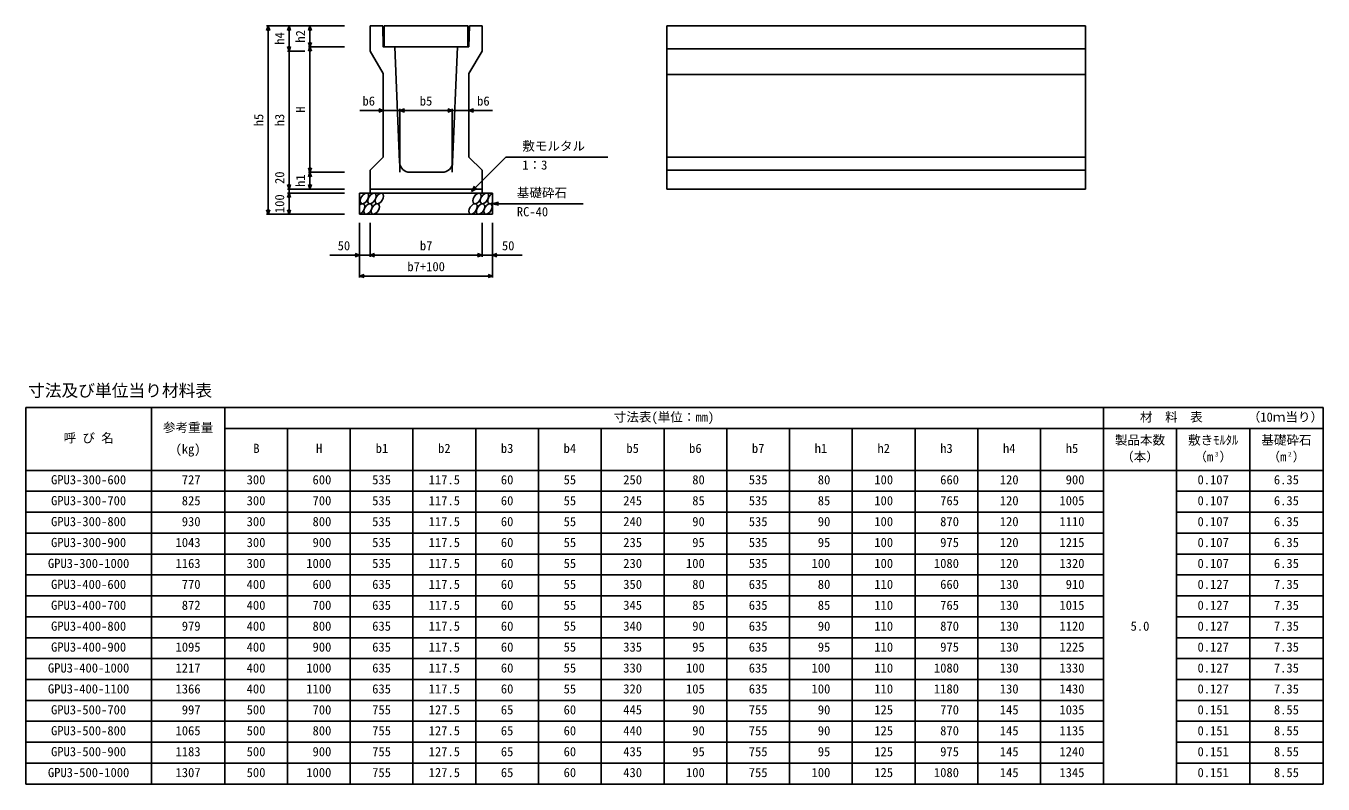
# Model space of a CAD drawing. Units: millimetres, scale not verified. Extents: x -33600 to 33600, y -11880 to 11880.
# Drawn here: x -29462 to -23262, y -2645 to 980 of the extents above; entities that cross this region are included whole.
import ezdxf
from ezdxf.enums import TextEntityAlignment as Align

# ---------------------------------------------------------------- set-up
doc = ezdxf.new("R2010")
doc.units = ezdxf.units.MM
doc.header["$LTSCALE"] = 40
for name, color, linetype, lineweight in [('0-0_DIM', 7, 'Continuous', 25), ('0-2_HATCH', 6, 'Continuous', 25), ('0-3_HYO', 3, 'Continuous', 25), ('0-4_HYO2', 4, 'Continuous', 25), ('0-5_OUTLINE', 3, 'Continuous', 25), ('0-6_TXT', 7, 'Continuous', 25)]:
    doc.layers.add(name, color=color, linetype=linetype, lineweight=lineweight)
doc.styles.add('ＭＳ ゴシック', font='')
doc.styles.get('ＭＳ ゴシック').set_extended_font_data('MS Gothic')

msp = doc.modelspace()

# ---------------------------------------------------------------- linework, layer by layer
at = {"layer": '0-0_DIM'}
for p, q in [((-28311.9, 979.8), (-27939.4, 979.8)), ((-28304.4, 979.8), (-28304.4, 79.8)), ((-28204.4, 859.8), (-28204.4, 979.8)), ((-28104.4, 979.8), (-28104.4, 879.8)), ((-28111.9, 879.8), (-27939.4, 879.8)), ((-28104.4, 879.8), (-28104.4, 279.8)), ((-28211.9, 859.8), (-28129.4, 859.8)), ((-28204.4, 859.8), (-28204.4, 199.8)), ((-27866.25, 575.75), (-27754.4, 575.75)), ((-27674.4, 575.75), (-27754.4, 575.75)), ((-27674.4, 279.8), (-27674.4, 583.25)), ((-27674.4, 575.75), (-27424.4, 575.75)), ((-27424.4, 279.8), (-27424.4, 583.25)), ((-27424.4, 575.75), (-27344.4, 575.75)), ((-27232.55, 575.75), (-27344.4, 575.75)), ((-27168.87, 351.61), (-27332.53, 187.95)), ((-27168.87, 351.61), (-26680.94, 351.61)), ((-28111.9, 279.8), (-27939.4, 279.8)), ((-28104.4, 279.8), (-28104.4, 199.8)), ((-28211.9, 199.8), (-27939.4, 199.8)), ((-27332.53, 187.95), (-27317.53, 213.93)), ((-27332.53, 187.95), (-27306.55, 202.95)), ((-28211.9, 179.8), (-27939.4, 179.8)), ((-27231.9, 129.8), (-27202.92, 137.56)), ((-27231.9, 129.8), (-26798.58, 129.8)), ((-27231.9, 129.8), (-27202.92, 122.03)), ((-28311.9, 79.8), (-27939.4, 79.8)), ((-27866.9, -223.63), (-27866.9, 37.74)), ((-27816.9, -123.63), (-27816.9, 37.74)), ((-27281.9, -123.63), (-27281.9, 37.74)), ((-27231.9, -223.63), (-27231.9, 37.74)), ((-27866.9, -116.13), (-28008.69, -116.13)), ((-27866.9, -116.13), (-27816.9, -116.13)), ((-27816.9, -116.13), (-27281.9, -116.13)), ((-27231.9, -116.13), (-27281.9, -116.13)), ((-27231.9, -116.13), (-27090.1, -116.13)), ((-27866.9, -216.13), (-27231.9, -216.13))]:
    msp.add_line(p, q, dxfattribs=at)
for points in [[(-28312.09, 958.66), (-28304.4, 979.8), (-28296.7, 958.66)], [(-28212.09, 958.66), (-28204.4, 979.8), (-28196.7, 958.66)], [(-28112.09, 958.66), (-28104.4, 979.8), (-28096.7, 958.66)], [(-28212.09, 880.94), (-28204.4, 859.8), (-28196.7, 880.94)], [(-28096.7, 900.94), (-28104.4, 879.8), (-28112.09, 900.94)], [(-28112.09, 858.66), (-28104.4, 879.8), (-28096.7, 858.66)], [(-27775.54, 583.44), (-27754.4, 575.75), (-27775.54, 568.05)], [(-27653.25, 568.05), (-27674.4, 575.75), (-27653.25, 583.44)], [(-27445.54, 568.05), (-27424.4, 575.75), (-27445.54, 583.44)], [(-27323.25, 583.44), (-27344.4, 575.75), (-27323.25, 568.05)], [(-28096.7, 300.94), (-28104.4, 279.8), (-28112.09, 300.94)], [(-28112.09, 258.66), (-28104.4, 279.8), (-28096.7, 258.66)], [(-28196.7, 220.94), (-28204.4, 199.8), (-28212.09, 220.94)], [(-28204.4, 199.8), (-28204.4, 179.8), (-28204.4, 79.8)], [(-28096.7, 220.94), (-28104.4, 199.8), (-28112.09, 220.94)], [(-28196.7, 158.66), (-28204.4, 179.8), (-28212.09, 158.66)], [(-28312.09, 100.94), (-28304.4, 79.8), (-28296.7, 100.94)], [(-28196.7, 100.94), (-28204.4, 79.8), (-28212.09, 100.94)], [(-27888.04, -108.43), (-27866.9, -116.13), (-27888.04, -123.82)], [(-27795.75, -123.82), (-27816.9, -116.13), (-27795.75, -108.43)], [(-27303.04, -108.43), (-27281.9, -116.13), (-27303.04, -123.82)], [(-27210.75, -108.43), (-27231.9, -116.13), (-27210.75, -123.82)], [(-27845.75, -223.82), (-27866.9, -216.13), (-27845.75, -208.43)], [(-27253.04, -208.43), (-27231.9, -216.13), (-27253.04, -223.82)]]:
    msp.add_lwpolyline(points, dxfattribs=at)
at = {"layer": '0-2_HATCH'}
msp.add_lwpolyline([(-27749.4, 879.8), (-27349.4, 879.8), (-27349.4, 979.8), (-27749.4, 979.8)], close=True, dxfattribs=at)
for centre, start_param, end_param in [((-27862.6, 104.8), 3.7419964, 7.318141), ((-27234.9, 154.8), 0.6666252, 4.1103269)]:
    msp.add_ellipse(centre, major_axis=(14.54, 23.54), ratio=0.5792, start_param=start_param, end_param=end_param, dxfattribs=at)
for centre in [(-27844.01, 154.8), (-27827.12, 104.8), (-27808.53, 154.8), (-27791.65, 104.8), (-27773.05, 154.8), (-27324.44, 104.8), (-27305.85, 154.8), (-27288.97, 104.8), (-27270.37, 154.8), (-27253.49, 104.8)]:
    msp.add_ellipse(centre, major_axis=(14.54, 23.54), ratio=0.5792, dxfattribs=at)
at = {"layer": '0-3_HYO'}
for p, q in [((-29462, -845.32), (-29462, -2645.32)), ((-29462, -845.32), (-23261.99, -845.32)), ((-28862, -845.32), (-28862, -2645.32)), ((-28512, -845.32), (-28512, -2645.32)), ((-24311.99, -845.32), (-24311.99, -2645.32)), ((-23261.99, -845.32), (-23261.99, -2645.32)), ((-28512, -945.32), (-23261.99, -945.32)), ((-28212, -945.32), (-28212, -2645.32)), ((-27912, -945.32), (-27912, -2645.32)), ((-27612, -945.32), (-27612, -2645.32)), ((-27312, -945.32), (-27312, -2645.32)), ((-27012, -945.32), (-27012, -2645.32)), ((-26711.99, -945.32), (-26711.99, -2645.32)), ((-26411.99, -945.32), (-26411.99, -2645.32)), ((-26111.99, -945.32), (-26111.99, -2645.32)), ((-25811.99, -945.32), (-25811.99, -2645.32)), ((-25511.99, -945.32), (-25511.99, -2645.32)), ((-25211.99, -945.32), (-25211.99, -2645.32)), ((-24911.99, -945.32), (-24911.99, -2645.32)), ((-24611.99, -945.32), (-24611.99, -2645.32)), ((-23961.99, -945.32), (-23961.99, -2645.32)), ((-23611.99, -945.32), (-23611.99, -2645.32)), ((-29462, -1145.32), (-23261.99, -1145.32)), ((-29462, -2645.32), (-23261.99, -2645.32))]:
    msp.add_line(p, q, dxfattribs=at)
at = {"layer": '0-4_HYO2'}
for p, q in [((-29462, -1245.32), (-24311.99, -1245.32)), ((-23961.99, -1245.32), (-23261.99, -1245.32)), ((-29462, -1345.32), (-24311.99, -1345.32)), ((-23961.99, -1345.32), (-23261.99, -1345.32)), ((-29462, -1445.32), (-24311.99, -1445.32)), ((-23961.99, -1445.32), (-23261.99, -1445.32)), ((-29462, -1545.32), (-24311.99, -1545.32)), ((-23961.99, -1545.32), (-23261.99, -1545.32)), ((-29462, -1645.32), (-24311.99, -1645.32)), ((-23961.99, -1645.32), (-23261.99, -1645.32)), ((-29462, -1745.32), (-24311.99, -1745.32)), ((-23961.99, -1745.32), (-23261.99, -1745.32)), ((-29462, -1845.32), (-24311.99, -1845.32)), ((-23961.99, -1845.32), (-23261.99, -1845.32)), ((-29462, -1945.32), (-24311.99, -1945.32)), ((-23961.99, -1945.32), (-23261.99, -1945.32)), ((-29462, -2045.32), (-24311.99, -2045.32)), ((-23961.99, -2045.32), (-23261.99, -2045.32)), ((-29462, -2145.32), (-24311.99, -2145.32)), ((-23961.99, -2145.32), (-23261.99, -2145.32)), ((-29462, -2245.32), (-24311.99, -2245.32)), ((-23961.99, -2245.32), (-23261.99, -2245.32)), ((-29462, -2345.32), (-24311.99, -2345.32)), ((-23961.99, -2345.32), (-23261.99, -2345.32)), ((-29462, -2445.32), (-24311.99, -2445.32)), ((-23961.99, -2445.32), (-23261.99, -2445.32)), ((-29462, -2545.32), (-24311.99, -2545.32)), ((-23961.99, -2545.32), (-23261.99, -2545.32))]:
    msp.add_line(p, q, dxfattribs=at)
at = {"layer": '0-5_OUTLINE'}
for p, q in [((-27816.9, 979.8), (-27816.9, 859.8)), ((-27341.9, 979.8), (-27344.4, 879.8)), ((-27281.9, 979.8), (-27341.9, 979.8)), ((-26398.13, 979.8), (-26398.13, 199.8)), ((-26398.13, 979.8), (-24398.13, 979.8)), ((-24398.13, 979.8), (-24398.13, 199.8)), ((-27699.4, 879.8), (-27676.39, 327.72)), ((-27399.4, 879.8), (-27422.4, 327.72)), ((-27344.4, 879.8), (-27399.4, 879.8)), ((-26398.13, 869.62), (-24398.13, 869.62)), ((-27816.9, 859.8), (-27754.4, 751.8)), ((-27754.4, 751.8), (-27754.4, 352.3)), ((-26398.13, 746.89), (-24398.13, 746.89)), ((-27816.9, 289.8), (-27754.4, 352.3)), ((-27281.9, 289.8), (-27344.4, 352.3)), ((-26398.13, 352.3), (-24398.13, 352.3)), ((-27816.9, 289.8), (-27816.9, 179.8)), ((-27626.44, 279.8), (-27472.36, 279.8)), ((-27281.9, 289.8), (-27281.9, 179.8)), ((-26398.13, 289.8), (-24398.13, 289.8)), ((-27816.9, 199.8), (-27281.9, 199.8)), ((-26398.13, 199.8), (-24398.13, 199.8)), ((-27231.9, 179.8), (-27231.9, 79.8)), ((-27231.9, 179.8), (-27231.9, 79.8)), ((-27231.9, 79.8), (-27866.9, 79.8))]:
    msp.add_line(p, q, dxfattribs=at)
for points in [[(-27816.9, 979.8), (-27756.9, 979.8), (-27754.4, 879.8), (-27699.4, 879.8)], [(-27281.9, 979.8), (-27281.9, 859.8), (-27344.4, 751.8), (-27344.4, 352.3)], [(-27231.9, 179.8), (-27866.9, 179.8), (-27866.9, 79.8)]]:
    msp.add_lwpolyline(points, dxfattribs=at)
for centre, start, end in [((-27626.44, 329.8), 182.38594, 270), ((-27472.36, 329.8), 270, 357.61406)]:
    msp.add_arc(centre, 50, start, end, dxfattribs=at)

# ---------------------------------------------------------------- texts
at = {"layer": '0-0_DIM', "style": 'ＭＳ ゴシック'}
for s, p in [('h4', (-28214.4, 889.8)), ('h2', (-28114.4, 899.8)), ('H', (-28114.4, 564.8)), ('h5', (-28314.4, 499.8)), ('h3', (-28214.4, 499.8)), ('20', (-28214.4, 224.11)), ('h1', (-28114.4, 209.8)), ('100', (-28214.4, 84.8))]:
    msp.add_text(s, height=43.99, rotation=90, dxfattribs=at).set_placement(p, align=Align.BOTTOM_LEFT)
for s, p in [('b6', (-27853.34, 585.75)), ('b5', (-27579.4, 585.75)), ('b6', (-27305.46, 585.75)), ('敷モルタル', (-27089.51, 370.34)), ('1：3', (-27089.51, 279.65)), ('基礎砕石', (-27115.58, 146.97)), ('RC-40', (-27115.58, 56.28)), ('50', (-27971.9, -106.13)), ('b7', (-27578.86, -106.13)), ('50', (-27186.9, -106.13)), ('b7+100', (-27638.86, -206.13))]:
    msp.add_text(s, height=43.99, dxfattribs=at).set_placement(p, align=Align.BOTTOM_LEFT)
at = {"layer": '0-6_TXT', "style": 'ＭＳ ゴシック'}
for s, height, p in [('寸法及び単位当り材料表', 58.65, (-29452, -810.32)), ('寸法表(単位：㎜)', 43.99, (-26652, -925.32)), ('材  料  表', 43.99, (-24136.99, -925.32)), ('（', 43.99, (-23621.99, -925.32)), ('当', 43.99, (-23441.99, -925.32)), ('り', 43.99, (-23381.99, -925.32)), ('）', 43.99, (-23321.99, -925.32)), ('参考重量', 43.99, (-28807, -975.32)), ('1', 43.99, (-23561.99, -925.32)), ('0', 43.99, (-23531.99, -925.32)), ('ｍ', 43.99, (-23501.99, -925.32)), ('呼 び 名', 43.99, (-29282, -1025.32)), ('製品本数', 43.99, (-24256.99, -1035.32)), ('敷きﾓﾙﾀﾙ', 43.99, (-23906.99, -1035.32)), ('基礎砕石', 43.99, (-23556.99, -1035.32)), ('(kg)', 43.99, (-28747, -1078.09)), ('B', 43.99, (-28375.2, -1075.32)), ('H', 43.99, (-28075.2, -1075.32)), ('b1', 43.99, (-27790.2, -1075.32)), ('b2', 43.99, (-27492, -1075.32)), ('b3', 43.99, (-27192, -1075.32)), ('b4', 43.99, (-26892, -1075.32)), ('b5', 43.99, (-26591.99, -1075.32)), ('b6', 43.99, (-26291.99, -1075.32)), ('b7', 43.99, (-25991.99, -1075.32)), ('h1', 43.99, (-25691.99, -1075.32)), ('h2', 43.99, (-25391.99, -1075.32)), ('h3', 43.99, (-25091.99, -1075.32)), ('h4', 43.99, (-24791.99, -1075.32)), ('h5', 43.99, (-24491.99, -1075.32)), ('（本）', 43.99, (-24226.99, -1115.32)), ('（m ）', 43.99, (-23876.99, -1115.32)), ('（m ）', 43.99, (-23526.99, -1115.32)), ('3', 21.99, (-23779.51, -1085.32)), ('2', 21.99, (-23429.51, -1085.32)), ('GPU3-300-600', 43.99, (-29342, -1225.32)), (' 727', 43.99, (-28747, -1225.32)), ('300', 43.99, (-28407, -1225.32)), (' 600', 43.99, (-28122, -1225.32)), ('535', 43.99, (-27807, -1225.32)), ('117.5', 43.99, (-27537, -1225.32)), ('60', 43.99, (-27192, -1225.32)), ('55', 43.99, (-26891.99, -1225.32)), ('250', 43.99, (-26606.99, -1225.32)), (' 80', 43.99, (-26306.99, -1225.32)), ('535', 43.99, (-26006.99, -1225.32)), (' 80', 43.99, (-25706.99, -1225.32)), ('100', 43.99, (-25406.99, -1225.32)), (' 660', 43.99, (-25121.99, -1225.32)), ('120', 43.99, (-24806.99, -1225.32)), (' 900', 43.99, (-24521.99, -1225.32)), ('0.107', 43.99, (-23861.99, -1225.32)), ('6.35', 43.99, (-23496.99, -1225.32)), ('GPU3-300-700', 43.99, (-29342, -1325.32)), (' 825', 43.99, (-28747, -1325.32)), ('300', 43.99, (-28407, -1325.32)), (' 700', 43.99, (-28122, -1325.32)), ('535', 43.99, (-27807, -1325.32)), ('117.5', 43.99, (-27537, -1325.32)), ('60', 43.99, (-27192, -1325.32)), ('55', 43.99, (-26891.99, -1325.32)), ('245', 43.99, (-26606.99, -1325.32)), (' 85', 43.99, (-26306.99, -1325.32)), ('535', 43.99, (-26006.99, -1325.32)), (' 85', 43.99, (-25706.99, -1325.32)), ('100', 43.99, (-25406.99, -1325.32)), (' 765', 43.99, (-25121.99, -1325.32)), ('120', 43.99, (-24806.99, -1325.32)), ('1005', 43.99, (-24521.99, -1325.32)), ('0.107', 43.99, (-23861.99, -1325.32)), ('6.35', 43.99, (-23496.99, -1325.32)), ('GPU3-300-800', 43.99, (-29342, -1425.32)), (' 930', 43.99, (-28747, -1425.32)), ('300', 43.99, (-28407, -1425.32)), (' 800', 43.99, (-28122, -1425.32)), ('535', 43.99, (-27807, -1425.32)), ('117.5', 43.99, (-27537, -1425.32)), ('60', 43.99, (-27192, -1425.32)), ('55', 43.99, (-26891.99, -1425.32)), ('240', 43.99, (-26606.99, -1425.32)), (' 90', 43.99, (-26306.99, -1425.32)), ('535', 43.99, (-26006.99, -1425.32)), (' 90', 43.99, (-25706.99, -1425.32)), ('100', 43.99, (-25406.99, -1425.32)), (' 870', 43.99, (-25121.99, -1425.32)), ('120', 43.99, (-24806.99, -1425.32)), ('1110', 43.99, (-24521.99, -1425.32)), ('0.107', 43.99, (-23861.99, -1425.32)), ('6.35', 43.99, (-23496.99, -1425.32)), ('GPU3-300-900', 43.99, (-29342, -1525.32)), ('1043', 43.99, (-28747, -1525.32)), ('300', 43.99, (-28407, -1525.32)), (' 900', 43.99, (-28122, -1525.32)), ('535', 43.99, (-27807, -1525.32)), ('117.5', 43.99, (-27537, -1525.32)), ('60', 43.99, (-27192, -1525.32)), ('55', 43.99, (-26891.99, -1525.32)), ('235', 43.99, (-26606.99, -1525.32)), (' 95', 43.99, (-26306.99, -1525.32)), ('535', 43.99, (-26006.99, -1525.32)), (' 95', 43.99, (-25706.99, -1525.32)), ('100', 43.99, (-25406.99, -1525.32)), (' 975', 43.99, (-25121.99, -1525.32)), ('120', 43.99, (-24806.99, -1525.32)), ('1215', 43.99, (-24521.99, -1525.32)), ('0.107', 43.99, (-23861.99, -1525.32)), ('6.35', 43.99, (-23496.99, -1525.32)), ('GPU3-300-1000', 43.99, (-29357, -1625.32)), ('1163', 43.99, (-28747, -1625.32)), ('300', 43.99, (-28407, -1625.32)), ('1000', 43.99, (-28122, -1625.32)), ('535', 43.99, (-27807, -1625.32)), ('117.5', 43.99, (-27537, -1625.32)), ('60', 43.99, (-27192, -1625.32)), ('55', 43.99, (-26891.99, -1625.32)), ('230', 43.99, (-26606.99, -1625.32)), ('100', 43.99, (-26306.99, -1625.32)), ('535', 43.99, (-26006.99, -1625.32)), ('100', 43.99, (-25706.99, -1625.32)), ('100', 43.99, (-25406.99, -1625.32)), ('1080', 43.99, (-25121.99, -1625.32)), ('120', 43.99, (-24806.99, -1625.32)), ('1320', 43.99, (-24521.99, -1625.32)), ('0.107', 43.99, (-23861.99, -1625.32)), ('6.35', 43.99, (-23496.99, -1625.32)), ('GPU3-400-600', 43.99, (-29342, -1725.32)), (' 770', 43.99, (-28747, -1725.32)), ('400', 43.99, (-28407, -1725.32)), (' 600', 43.99, (-28122, -1725.32)), ('635', 43.99, (-27807, -1725.32)), ('117.5', 43.99, (-27537, -1725.32)), ('60', 43.99, (-27192, -1725.32)), ('55', 43.99, (-26891.99, -1725.32)), ('350', 43.99, (-26606.99, -1725.32)), (' 80', 43.99, (-26306.99, -1725.32)), ('635', 43.99, (-26006.99, -1725.32)), (' 80', 43.99, (-25706.99, -1725.32)), ('110', 43.99, (-25406.99, -1725.32)), (' 660', 43.99, (-25121.99, -1725.32)), ('130', 43.99, (-24806.99, -1725.32)), (' 910', 43.99, (-24521.99, -1725.32)), ('0.127', 43.99, (-23861.99, -1725.32)), ('7.35', 43.99, (-23496.99, -1725.32)), ('GPU3-400-700', 43.99, (-29342, -1825.32)), (' 872', 43.99, (-28747, -1825.32)), ('400', 43.99, (-28407, -1825.32)), (' 700', 43.99, (-28122, -1825.32)), ('635', 43.99, (-27807, -1825.32)), ('117.5', 43.99, (-27537, -1825.32)), ('60', 43.99, (-27192, -1825.32)), ('55', 43.99, (-26891.99, -1825.32)), ('345', 43.99, (-26606.99, -1825.32)), (' 85', 43.99, (-26306.99, -1825.32)), ('635', 43.99, (-26006.99, -1825.32)), (' 85', 43.99, (-25706.99, -1825.32)), ('110', 43.99, (-25406.99, -1825.32)), (' 765', 43.99, (-25121.99, -1825.32)), ('130', 43.99, (-24806.99, -1825.32)), ('1015', 43.99, (-24521.99, -1825.32)), ('0.127', 43.99, (-23861.99, -1825.32)), ('7.35', 43.99, (-23496.99, -1825.32)), ('GPU3-400-800', 43.99, (-29342, -1925.32)), (' 979', 43.99, (-28747, -1925.32)), ('400', 43.99, (-28407, -1925.32)), (' 800', 43.99, (-28122, -1925.32)), ('635', 43.99, (-27807, -1925.32)), ('117.5', 43.99, (-27537, -1925.32)), ('60', 43.99, (-27192, -1925.32)), ('55', 43.99, (-26891.99, -1925.32)), ('340', 43.99, (-26606.99, -1925.32)), (' 90', 43.99, (-26306.99, -1925.32)), ('635', 43.99, (-26006.99, -1925.32)), (' 90', 43.99, (-25706.99, -1925.32)), ('110', 43.99, (-25406.99, -1925.32)), (' 870', 43.99, (-25121.99, -1925.32)), ('130', 43.99, (-24806.99, -1925.32)), ('1120', 43.99, (-24521.99, -1925.32)), ('5.0', 43.99, (-24181.99, -1925.32)), ('0.127', 43.99, (-23861.99, -1925.32)), ('7.35', 43.99, (-23496.99, -1925.32)), ('GPU3-400-900', 43.99, (-29342, -2025.32)), ('1095', 43.99, (-28747, -2025.32)), ('400', 43.99, (-28407, -2025.32)), (' 900', 43.99, (-28122, -2025.32)), ('635', 43.99, (-27807, -2025.32)), ('117.5', 43.99, (-27537, -2025.32)), ('60', 43.99, (-27192, -2025.32)), ('55', 43.99, (-26891.99, -2025.32)), ('335', 43.99, (-26606.99, -2025.32)), (' 95', 43.99, (-26306.99, -2025.32)), ('635', 43.99, (-26006.99, -2025.32)), (' 95', 43.99, (-25706.99, -2025.32)), ('110', 43.99, (-25406.99, -2025.32)), (' 975', 43.99, (-25121.99, -2025.32)), ('130', 43.99, (-24806.99, -2025.32)), ('1225', 43.99, (-24521.99, -2025.32)), ('0.127', 43.99, (-23861.99, -2025.32)), ('7.35', 43.99, (-23496.99, -2025.32)), ('GPU3-400-1000', 43.99, (-29357, -2125.32)), ('1217', 43.99, (-28747, -2125.32)), ('400', 43.99, (-28407, -2125.32)), ('1000', 43.99, (-28122, -2125.32)), ('635', 43.99, (-27807, -2125.32)), ('117.5', 43.99, (-27537, -2125.32)), ('60', 43.99, (-27192, -2125.32)), ('55', 43.99, (-26891.99, -2125.32)), ('330', 43.99, (-26606.99, -2125.32)), ('100', 43.99, (-26306.99, -2125.32)), ('635', 43.99, (-26006.99, -2125.32)), ('100', 43.99, (-25706.99, -2125.32)), ('110', 43.99, (-25406.99, -2125.32)), ('1080', 43.99, (-25121.99, -2125.32)), ('130', 43.99, (-24806.99, -2125.32)), ('1330', 43.99, (-24521.99, -2125.32)), ('0.127', 43.99, (-23861.99, -2125.32)), ('7.35', 43.99, (-23496.99, -2125.32)), ('GPU3-400-1100', 43.99, (-29357, -2225.32)), ('1366', 43.99, (-28747, -2225.32)), ('400', 43.99, (-28407, -2225.32)), ('1100', 43.99, (-28122, -2225.32)), ('635', 43.99, (-27807, -2225.32)), ('117.5', 43.99, (-27537, -2225.32)), ('60', 43.99, (-27192, -2225.32)), ('55', 43.99, (-26891.99, -2225.32)), ('320', 43.99, (-26606.99, -2225.32)), ('105', 43.99, (-26306.99, -2225.32)), ('635', 43.99, (-26006.99, -2225.32)), ('100', 43.99, (-25706.99, -2225.32)), ('110', 43.99, (-25406.99, -2225.32)), ('1180', 43.99, (-25121.99, -2225.32)), ('130', 43.99, (-24806.99, -2225.32)), ('1430', 43.99, (-24521.99, -2225.32)), ('0.127', 43.99, (-23861.99, -2225.32)), ('7.35', 43.99, (-23496.99, -2225.32)), ('GPU3-500-700', 43.99, (-29342, -2325.32)), (' 997', 43.99, (-28747, -2325.32)), ('500', 43.99, (-28407, -2325.32)), (' 700', 43.99, (-28122, -2325.32)), ('755', 43.99, (-27807, -2325.32)), ('127.5', 43.99, (-27537, -2325.32)), ('65', 43.99, (-27192, -2325.32)), ('60', 43.99, (-26891.99, -2325.32)), ('445', 43.99, (-26606.99, -2325.32)), (' 90', 43.99, (-26306.99, -2325.32)), ('755', 43.99, (-26006.99, -2325.32)), (' 90', 43.99, (-25706.99, -2325.32)), ('125', 43.99, (-25406.99, -2325.32)), (' 770', 43.99, (-25121.99, -2325.32)), ('145', 43.99, (-24806.99, -2325.32)), ('1035', 43.99, (-24521.99, -2325.32)), ('0.151', 43.99, (-23861.99, -2325.32)), ('8.55', 43.99, (-23496.99, -2325.32)), ('GPU3-500-800', 43.99, (-29342, -2425.32)), ('1065', 43.99, (-28747, -2425.32)), ('500', 43.99, (-28407, -2425.32)), (' 800', 43.99, (-28122, -2425.32)), ('755', 43.99, (-27807, -2425.32)), ('127.5', 43.99, (-27537, -2425.32)), ('65', 43.99, (-27192, -2425.32)), ('60', 43.99, (-26891.99, -2425.32)), ('440', 43.99, (-26606.99, -2425.32)), (' 90', 43.99, (-26306.99, -2425.32)), ('755', 43.99, (-26006.99, -2425.32)), (' 90', 43.99, (-25706.99, -2425.32)), ('125', 43.99, (-25406.99, -2425.32)), (' 870', 43.99, (-25121.99, -2425.32)), ('145', 43.99, (-24806.99, -2425.32)), ('1135', 43.99, (-24521.99, -2425.32)), ('0.151', 43.99, (-23861.99, -2425.32)), ('8.55', 43.99, (-23496.99, -2425.32)), ('GPU3-500-900', 43.99, (-29342, -2525.32)), ('1183', 43.99, (-28747, -2525.32)), ('500', 43.99, (-28407, -2525.32)), (' 900', 43.99, (-28122, -2525.32)), ('755', 43.99, (-27807, -2525.32)), ('127.5', 43.99, (-27537, -2525.32)), ('65', 43.99, (-27192, -2525.32)), ('60', 43.99, (-26891.99, -2525.32)), ('435', 43.99, (-26606.99, -2525.32)), (' 95', 43.99, (-26306.99, -2525.32)), ('755', 43.99, (-26006.99, -2525.32)), (' 95', 43.99, (-25706.99, -2525.32)), ('125', 43.99, (-25406.99, -2525.32)), (' 975', 43.99, (-25121.99, -2525.32)), ('145', 43.99, (-24806.99, -2525.32)), ('1240', 43.99, (-24521.99, -2525.32)), ('0.151', 43.99, (-23861.99, -2525.32)), ('8.55', 43.99, (-23496.99, -2525.32)), ('GPU3-500-1000', 43.99, (-29357, -2625.32)), ('1307', 43.99, (-28747, -2625.32)), ('500', 43.99, (-28407, -2625.32)), ('1000', 43.99, (-28122, -2625.32)), ('755', 43.99, (-27807, -2625.32)), ('127.5', 43.99, (-27537, -2625.32)), ('65', 43.99, (-27192, -2625.32)), ('60', 43.99, (-26891.99, -2625.32)), ('430', 43.99, (-26606.99, -2625.32)), ('100', 43.99, (-26306.99, -2625.32)), ('755', 43.99, (-26006.99, -2625.32)), ('100', 43.99, (-25706.99, -2625.32)), ('125', 43.99, (-25406.99, -2625.32)), ('1080', 43.99, (-25121.99, -2625.32)), ('145', 43.99, (-24806.99, -2625.32)), ('1345', 43.99, (-24521.99, -2625.32)), ('0.151', 43.99, (-23861.99, -2625.32)), ('8.55', 43.99, (-23496.99, -2625.32))]:
    msp.add_text(s, height=height, dxfattribs=at).set_placement(p, align=Align.BOTTOM_LEFT)

doc.saveas('drawing.dxf')
